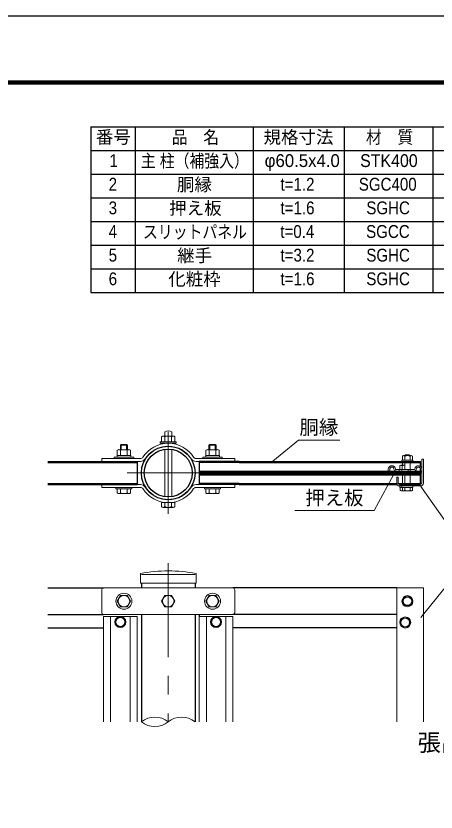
# Model space of a CAD drawing. Units: millimetres, scale not verified. Extents: x -4200 to 4200, y -2970 to 2970.
# Drawn here: x 646 to 2069, y 276 to 2970 of the extents above; entities that cross this region are included whole.
import ezdxf
from ezdxf.enums import TextEntityAlignment as Align

# ---------------------------------------------------------------- set-up
doc = ezdxf.new("R2010")
doc.units = ezdxf.units.MM
doc.header["$LTSCALE"] = 10
doc.linetypes.add('USER1', pattern=[50.8, 31.75, -6.35, 6.35, -6.35])
for name, color, linetype, lineweight in [('0-0_D-TTL', 7, 'Continuous', 25), ('0-1_D-TTL-TXT', 7, 'Continuous', 25), ('0-2_D-STR1', 1, 'Continuous', 25), ('0-3_D-STR3', 3, 'Continuous', 13), ('0-4_D-BMK', 2, 'USER1', 13), ('0-5_D-STR-DIM', 7, 'Continuous', 13), ('0-6_0', 7, 'Continuous', 25), ('0-8_D-STR-TXT', 7, 'Continuous', 13), ('0-9_D-MTR-FRAM', 7, 'Continuous', 25)]:
    doc.layers.add(name, color=color, linetype=linetype, lineweight=lineweight)
doc.layers.add('0-A_D-MTR-TXT', color=7, linetype='Continuous')
doc.styles.add('ＭＳ ゴシック', font='')
doc.styles.add('ＭＳ Ｐゴシック', font='')
doc.styles.get('ＭＳ ゴシック').set_extended_font_data('MS Gothic')
doc.styles.get('ＭＳ Ｐゴシック').set_extended_font_data('MS PGothic')

msp = doc.modelspace()

# ---------------------------------------------------------------- linework, layer by layer
at = {"layer": '0-0_D-TTL', "color": 2}
msp.add_lwpolyline([(-4200, 2970), (4200, 2970), (4200, -2970), (-4200, -2970)], close=True, dxfattribs=at)
at = {"layer": '0-0_D-TTL'}
for points in [[(-3930, 2750), (3930, 2750), (3930, -2750), (-3930, -2750)], [(-3927.5, 2747.5), (3927.5, 2747.5), (3927.5, -2747.5), (-3927.5, -2747.5)], [(-3925, 2745), (3925, 2745), (3925, -2745), (-3925, -2745)], [(-3922.5, 2742.5), (3922.5, 2742.5), (3922.5, -2742.5), (-3922.5, -2742.5)], [(-3920, 2740), (3920, 2740), (3920, -2740), (-3920, -2740)]]:
    msp.add_lwpolyline(points, close=True, dxfattribs=at)
at = {"layer": '0-2_D-STR1'}
for p, q in [((753.98, 1462.44), (1056.9, 1462.44)), ((753.98, 1458.84), (1056.9, 1458.84)), ((1056.9, 1462.44), (1056.9, 1384.44)), ((1401.59, 1462.44), (1266.9, 1462.44)), ((1266.9, 1462.44), (1266.9, 1384.44)), ((1401.59, 1458.84), (1266.9, 1458.84)), ((1401.59, 1462.44), (2016.3, 1462.44)), ((1401.59, 1458.84), (2016.3, 1458.84)), ((2016.3, 1445.64), (2016.3, 1462.44)), ((1266.9, 1430.04), (2016.3, 1430.04)), ((2016.3, 1384.44), (2016.3, 1436.04)), ((2016.3, 1430.04), (2016.3, 1426.44)), ((1266.9, 1426.44), (2016.3, 1426.44)), ((1266.9, 1420.44), (2016.3, 1420.44)), ((753.98, 1388.04), (1056.9, 1388.04)), ((753.98, 1384.44), (1056.9, 1384.44)), ((1401.59, 1388.04), (1266.9, 1388.04)), ((1401.59, 1384.44), (1266.9, 1384.44)), ((1401.59, 1388.04), (1935.98, 1388.04)), ((1401.59, 1384.44), (1937.19, 1384.44)), ((1940.86, 1388.04), (2016.3, 1388.04)), ((1941.3, 1386.92), (1941.3, 1388.04)), ((1945.5, 1384.44), (2016.3, 1384.44)), ((753.98, 1034.58), (942.9, 1034.58)), ((1071.15, 1050.2), (1071.15, 1034.58)), ((1252.65, 1050.2), (1252.65, 1034.58)), ((1935.9, 1034.58), (1380.9, 1034.58)), ((753.98, 944.58), (942.9, 944.58)), ((1071.15, 944.58), (1071.15, 581.4)), ((1252.65, 944.58), (1252.65, 581.4)), ((1266.9, 944.58), (1266.9, 937.83)), ((1935.9, 944.58), (1380.9, 944.58)), ((753.98, 899.58), (942.9, 899.58)), ((1935.9, 899.58), (1380.9, 899.58))]:
    msp.add_line(p, q, dxfattribs=at)
msp.add_lwpolyline([(1266.9, 1416.84), (2016.3, 1416.84), (2016.3, 1420.44)], dxfattribs=at)
for radius in [90.75, 81.15]:
    msp.add_circle((1161.9, 1423.44), radius, dxfattribs=at)
at = {"layer": '0-3_D-STR3'}
for p, q in [((1149.9, 1563.09), (1149.9, 1548.09)), ((1173.9, 1563.09), (1173.9, 1548.09)), ((1139.4, 1528.59), (1139.4, 1545.99)), ((1144.57, 1548.09), (1179.21, 1548.09)), ((1149.9, 1548.09), (1173.9, 1548.09)), ((1150.65, 1528.59), (1150.65, 1545.99)), ((1173.15, 1528.59), (1173.15, 1545.99)), ((1184.4, 1528.59), (1184.4, 1545.99)), ((999.9, 1517.04), (1002.9, 1520.04)), ((999.9, 1517.04), (999.9, 1502.34)), ((999.9, 1517.04), (1023.9, 1517.04)), ((1020.9, 1520.04), (1002.9, 1520.04)), ((1002.9, 1517.34), (1002.9, 1520.04)), ((1002.9, 1520.04), (1020.9, 1520.04)), ((1002.9, 1502.34), (1002.9, 1520.04)), ((1023.9, 1517.04), (1020.9, 1520.04)), ((1020.9, 1517.34), (1020.9, 1520.04)), ((1020.9, 1502.34), (1020.9, 1520.04)), ((1023.9, 1517.04), (1023.9, 1502.34)), ((1134.9, 1523.79), (1188.9, 1523.79)), ((1185, 1528.59), (1138.8, 1528.59)), ((1139.4, 1528.59), (1184.4, 1528.59)), ((1188.9, 1528.59), (1188.9, 1523.79)), ((1299.9, 1517.04), (1302.9, 1520.04)), ((1299.9, 1517.04), (1299.9, 1502.34)), ((1299.9, 1517.04), (1323.9, 1517.04)), ((1320.9, 1520.04), (1302.9, 1520.04)), ((1302.9, 1517.34), (1302.9, 1520.04)), ((1302.9, 1520.04), (1320.9, 1520.04)), ((1302.9, 1502.34), (1302.9, 1520.04)), ((1323.9, 1517.04), (1320.9, 1520.04)), ((1320.9, 1517.34), (1320.9, 1520.04)), ((1320.9, 1502.34), (1320.9, 1520.04)), ((1323.9, 1517.04), (1323.9, 1502.34)), ((988.8, 1482.84), (1035, 1482.84)), ((988.8, 1476.84), (988.8, 1482.84)), ((989.4, 1482.84), (989.4, 1500.24)), ((1034.4, 1482.84), (989.4, 1482.84)), ((1029.24, 1502.34), (994.6, 1502.34)), ((1000.65, 1482.84), (1000.65, 1500.24)), ((1023.15, 1482.84), (1023.15, 1500.24)), ((1034.4, 1482.84), (1034.4, 1500.24)), ((1035, 1476.84), (1035, 1482.84)), ((1149.9, 1503.7), (1149.9, 1343.19)), ((1173.9, 1503.7), (1173.9, 1343.19)), ((1335, 1482.84), (1288.8, 1482.84)), ((1288.8, 1476.84), (1288.8, 1482.84)), ((1289.4, 1482.84), (1289.4, 1500.24)), ((1289.4, 1482.84), (1334.4, 1482.84)), ((1294.57, 1502.34), (1329.21, 1502.34)), ((1300.65, 1482.84), (1300.65, 1500.24)), ((1323.15, 1482.84), (1323.15, 1500.24)), ((1334.4, 1482.84), (1334.4, 1500.24)), ((1335, 1476.84), (1335, 1482.84)), ((1958.91, 1482.24), (1984.89, 1482.24)), ((1963.1, 1482.24), (1965.5, 1484.64)), ((1965.5, 1482.24), (1965.5, 1484.64)), ((1965.5, 1484.64), (1978.31, 1484.64)), ((1978.31, 1482.24), (1978.31, 1484.64)), ((1980.71, 1482.24), (1978.31, 1484.64)), ((1067.79, 1472.04), (936.9, 1472.04)), ((936.9, 1462.44), (936.9, 1472.04)), ((1067.79, 1462.44), (936.9, 1462.44)), ((978.9, 1476.84), (1044.9, 1476.84)), ((978.9, 1472.04), (978.9, 1476.84)), ((978.9, 1472.04), (978.9, 1476.84)), ((978.9, 1472.04), (1044.9, 1472.04)), ((1044.9, 1472.04), (1044.9, 1476.84)), ((1044.9, 1472.04), (1044.9, 1476.84)), ((1256.02, 1472.04), (1386.9, 1472.04)), ((1256.02, 1462.44), (1386.9, 1462.44)), ((1344.9, 1476.84), (1278.9, 1476.84)), ((1278.9, 1472.04), (1278.9, 1476.84)), ((1278.9, 1472.04), (1278.9, 1476.84)), ((1344.9, 1472.04), (1278.9, 1472.04)), ((1344.9, 1472.04), (1344.9, 1476.84)), ((1344.9, 1472.04), (1344.9, 1476.84)), ((1386.9, 1462.44), (1386.9, 1472.04)), ((1953.15, 1467.24), (1990.65, 1467.24)), ((1953.15, 1462.44), (1953.15, 1467.24)), ((1953.15, 1462.44), (1990.65, 1462.44)), ((1954.65, 1479.79), (1954.65, 1467.24)), ((1954.65, 1467.24), (1989.15, 1467.24)), ((1955.4, 1449.84), (1955.4, 1458.84)), ((1962.9, 1434.84), (1962.9, 1458.84)), ((1963.17, 1479.79), (1963.17, 1467.24)), ((1980.64, 1479.79), (1980.64, 1467.24)), ((1980.9, 1434.84), (1980.9, 1458.84)), ((1989.15, 1479.79), (1989.15, 1467.24)), ((1990.65, 1462.44), (1990.65, 1467.24)), ((2021.1, 1390.44), (2021.1, 1469.64)), ((2021.1, 1469.64), (2025.9, 1469.64)), ((2025.9, 1389.24), (2025.9, 1469.64)), ((1907.1, 1436.04), (1907.1, 1430.04)), ((1911.9, 1430.04), (1907.1, 1430.04)), ((1911.9, 1436.04), (1911.9, 1430.04)), ((1932.3, 1434.84), (1994.75, 1434.84)), ((1932.3, 1430.04), (1994.75, 1430.04)), ((1944.15, 1434.84), (1962.9, 1434.84)), ((1944.15, 1430.04), (1944.15, 1434.84)), ((1944.15, 1430.04), (1981.65, 1430.04)), ((1945.65, 1447.39), (1945.65, 1434.84)), ((1945.65, 1434.84), (1962.9, 1434.84)), ((1949.91, 1449.84), (1962.9, 1449.84)), ((1953, 1434.84), (1953, 1430.04)), ((1954.17, 1447.39), (1954.17, 1434.84)), ((1974, 1434.84), (1974, 1430.04)), ((1981.65, 1434.84), (1980.9, 1434.84)), ((1981.65, 1430.04), (1981.65, 1434.84)), ((2016.3, 1436.04), (2016.3, 1430.04)), ((2016.3, 1430.04), (2021.1, 1430.04)), ((2021.1, 1436.04), (2021.1, 1430.04)), ((1935.9, 1389.24), (1935.9, 1409.64)), ((1940.7, 1409.64), (1935.9, 1409.64)), ((1940.7, 1389.24), (1940.7, 1409.64)), ((1955.4, 1424.04), (1955.4, 1426.44)), ((1955.4, 1420.44), (1955.4, 1422.84)), ((1955.4, 1388.04), (1955.4, 1416.84)), ((1962.9, 1424.04), (1962.9, 1426.44)), ((1962.9, 1420.44), (1962.9, 1422.84)), ((1962.9, 1388.04), (1962.9, 1416.84)), ((1980.9, 1424.04), (1980.9, 1426.44)), ((1980.9, 1420.44), (1980.9, 1422.84)), ((1980.9, 1388.04), (1980.9, 1416.84)), ((1067.79, 1384.44), (936.9, 1384.44)), ((936.9, 1384.44), (936.9, 1374.84)), ((1067.79, 1374.84), (936.9, 1374.84)), ((984.9, 1374.84), (984.9, 1370.04)), ((1256.02, 1384.44), (1386.9, 1384.44)), ((1256.02, 1374.84), (1386.9, 1374.84)), ((1284.9, 1374.84), (1284.9, 1370.04)), ((1386.9, 1384.44), (1386.9, 1374.84)), ((1945.5, 1384.44), (2015.1, 1384.44)), ((1945.5, 1379.64), (2016.3, 1379.64)), ((1945.65, 1379.64), (1983.15, 1379.64)), ((1945.65, 1374.84), (1945.65, 1379.64)), ((1945.65, 1374.84), (1983.15, 1374.84)), ((1947.15, 1379.64), (1981.65, 1379.64)), ((1947.15, 1374.84), (1981.65, 1374.84)), ((1947.15, 1365.3), (1947.15, 1374.84)), ((1953.15, 1379.64), (1990.65, 1379.64)), ((1953.15, 1374.84), (1953.15, 1379.64)), ((1953.15, 1374.84), (1990.65, 1374.84)), ((1954.65, 1379.64), (1989.15, 1379.64)), ((1954.65, 1374.84), (1989.15, 1374.84)), ((1954.65, 1365.3), (1954.65, 1374.84)), ((1963.17, 1365.3), (1963.17, 1374.84)), ((1980.64, 1365.3), (1980.64, 1374.84)), ((1989.15, 1365.3), (1989.15, 1374.84)), ((1990.65, 1374.84), (1990.65, 1379.64)), ((984.9, 1370.04), (1038.9, 1370.04)), ((989.4, 1356.78), (989.4, 1370.04)), ((989.4, 1370.04), (1034.4, 1370.04)), ((995.02, 1353.54), (1028.79, 1353.54)), ((1000.63, 1356.78), (1000.63, 1370.04)), ((1023.18, 1356.78), (1023.18, 1370.04)), ((1034.4, 1356.78), (1034.4, 1370.04)), ((1284.9, 1370.04), (1338.9, 1370.04)), ((1289.4, 1356.78), (1289.4, 1370.04)), ((1289.4, 1370.04), (1334.4, 1370.04)), ((1295.02, 1353.54), (1328.79, 1353.54)), ((1300.63, 1356.78), (1300.63, 1370.04)), ((1323.18, 1356.78), (1323.18, 1370.04)), ((1334.4, 1356.78), (1334.4, 1370.04)), ((1951.41, 1362.84), (1977.39, 1362.84)), ((1958.91, 1362.84), (1984.89, 1362.84)), ((1139.4, 1309.83), (1139.4, 1323.09)), ((1139.4, 1323.09), (1184.4, 1323.09)), ((1150.63, 1309.83), (1150.63, 1323.09)), ((1173.18, 1309.83), (1173.18, 1323.09)), ((1184.4, 1309.83), (1184.4, 1323.09)), ((1145.02, 1306.59), (1178.79, 1306.59)), ((1067.55, 1050.2), (1067.55, 1082.84)), ((1071.15, 1079.58), (1252.65, 1079.58)), ((1256.25, 1050.2), (1256.25, 1082.84)), ((936.9, 1028.58), (936.9, 950.58)), ((942.9, 1034.58), (1380.9, 1034.58)), ((1067.55, 1050.2), (1256.25, 1050.2)), ((1386.9, 1028.58), (1386.9, 950.58)), ((2016.9, 1034.58), (1935.9, 1034.58)), ((942.9, 944.58), (1380.9, 944.58)), ((1056.9, 937.83), (942.9, 937.83)), ((942.9, 937.83), (942.9, 581.4)), ((966.9, 937.83), (966.9, 581.4)), ((1032.9, 937.83), (1032.9, 581.4)), ((1056.9, 937.83), (1056.9, 581.4)), ((1266.9, 937.83), (1380.9, 937.83)), ((1266.9, 937.83), (1266.9, 581.4)), ((1266.9, 581.4), (1266.9, 937.83)), ((1266.9, 937.83), (1380.9, 937.83)), ((1290.9, 937.83), (1290.9, 581.4)), ((1290.9, 581.4), (1290.9, 937.83)), ((1356.9, 937.83), (1356.9, 581.4)), ((1356.9, 581.4), (1356.9, 937.83)), ((1380.9, 937.83), (1380.9, 581.4)), ((1380.9, 581.4), (1380.9, 937.83))]:
    msp.add_line(p, q, dxfattribs=at)
for points in [[(1188.9, 1528.59), (1134.9, 1528.59), (1134.9, 1523.79)], [(984.9, 1374.84), (1038.9, 1374.84), (1038.9, 1370.04)], [(1284.9, 1374.84), (1338.9, 1374.84), (1338.9, 1370.04)], [(1935.9, 581.4), (1935.9, 1034.58), (2025.9, 1034.58), (2025.9, 581.4)]]:
    msp.add_lwpolyline(points, dxfattribs=at)
for points in [[(1034.4, 989.58), (1023.18, 1009.08), (1000.63, 1009.08), (989.4, 989.58), (1000.63, 970.08), (1023.18, 970.08)], [(1184.4, 989.58), (1173.18, 1009.08), (1150.63, 1009.08), (1139.4, 989.58), (1150.63, 970.08), (1173.18, 970.08)], [(1334.4, 989.58), (1323.18, 1009.08), (1300.63, 1009.08), (1289.4, 989.58), (1300.63, 970.08), (1323.18, 970.08)], [(1989.22, 989.58), (1980.56, 1004.58), (1963.24, 1004.58), (1954.58, 989.58), (1963.24, 974.58), (1980.56, 974.58)], [(1017.22, 919.08), (1008.56, 934.08), (991.24, 934.08), (982.58, 919.08), (991.24, 904.08), (1008.56, 904.08)], [(1306.58, 919.08), (1315.24, 934.08), (1332.56, 934.08), (1341.22, 919.08), (1332.56, 904.08), (1315.24, 904.08)], [(1981.72, 917.58), (1973.06, 932.58), (1955.74, 932.58), (1947.08, 917.58), (1955.74, 902.58), (1973.06, 902.58)]]:
    msp.add_lwpolyline(points, close=True, dxfattribs=at)
for centre, radius in [((1011.9, 989.58), 27), ((1011.9, 989.58), 19.5), ((1161.9, 989.58), 19.5), ((1311.9, 989.58), 27), ((1311.9, 989.58), 19.5), ((1971.9, 989.58), 18.75), ((1971.9, 989.58), 15), ((999.9, 919.08), 18.75), ((999.9, 919.08), 15), ((1323.9, 919.08), 18.75), ((1323.9, 919.08), 15), ((1964.4, 917.58), 18.75), ((1964.4, 917.58), 15)]:
    msp.add_circle(centre, radius, dxfattribs=at)
for centre, radius, start, end in [((1161.9, 1540.59), 25.5, 61.92751, 118.07249), ((1145.03, 1539.56), 8.55, 48.83491, 131.16509), ((1161.9, 1516.91), 31.18, 68.85295, 111.14705), ((1178.78, 1539.55), 8.55, 48.86505, 131.13495), ((1161.9, 1421.94), 101.85, 90, 147.61089), ((1161.9, 1421.94), 92.25, 90, 147.61089), ((1161.9, 1421.94), 101.85, 32.38911, 90), ((1161.9, 1421.94), 92.25, 32.38911, 90), ((995.03, 1493.8), 8.55, 48.86505, 131.13495), ((1011.9, 1471.16), 31.18, 68.85295, 111.14705), ((1028.78, 1493.81), 8.55, 48.83491, 131.16509), ((1295.03, 1493.81), 8.55, 48.83491, 131.16509), ((1311.9, 1471.16), 31.18, 68.85295, 111.14705), ((1328.78, 1493.8), 8.55, 48.86505, 131.13495), ((1958.91, 1477.33), 4.92, 30, 150), ((1971.9, 1465.51), 16.73, 58.543, 121.457), ((1984.89, 1477.33), 4.92, 30, 150), ((1067.79, 1481.64), 9.6, 270, 327.61089), ((1067.79, 1481.64), 19.2, 270, 327.61089), ((1256.02, 1481.64), 19.2, 212.38911, 270), ((1256.02, 1481.64), 9.6, 212.38911, 270), ((1919.1, 1436.04), 12, 0, 180), ((1919.1, 1436.04), 7.2, 0, 180), ((1932.3, 1436.04), 6, 180, 270), ((1932.3, 1436.04), 1.2, 180, 270), ((1949.91, 1444.93), 4.92, 30, 150), ((1962.9, 1433.11), 16.73, 90, 121.457), ((1994.75, 1437.24), 2.4, 270, 355.21981), ((1994.75, 1437.24), 7.2, 270, 355.21981), ((2009.1, 1436.04), 12, 0, 175.21981), ((2009.1, 1436.04), 7.2, 0, 175.21981), ((1067.79, 1365.24), 19.2, 32.38911, 90), ((1067.79, 1365.24), 9.6, 32.38911, 90), ((1161.9, 1424.94), 92.25, 212.38911, 270), ((1161.9, 1424.94), 92.25, 270, 327.61089), ((1256.02, 1365.24), 19.2, 90, 147.61089), ((1256.02, 1365.24), 9.6, 90, 147.61089), ((1945.5, 1389.24), 9.6, 180, 270), ((1945.5, 1389.24), 4.8, 180, 270), ((2015.1, 1390.44), 6, 270, 0), ((2016.3, 1389.24), 9.6, 270, 0), ((995.02, 1360.02), 6.48, 210, 330), ((1011.9, 1374.78), 21.24, 237.93138, 302.06862), ((1028.79, 1360.02), 6.48, 210, 330), ((1161.9, 1424.94), 101.85, 212.38911, 270), ((1161.9, 1424.94), 101.85, 270, 327.61089), ((1295.02, 1360.02), 6.48, 210, 330), ((1311.9, 1374.78), 21.24, 237.93138, 302.06862), ((1328.79, 1360.02), 6.48, 210, 330), ((1951.41, 1367.76), 4.92, 210, 319.68446), ((1958.91, 1367.76), 4.92, 210, 330), ((1971.9, 1379.58), 16.73, 238.543, 301.457), ((1984.89, 1367.76), 4.92, 210, 330), ((1145.02, 1313.07), 6.48, 210, 330), ((1161.9, 1327.83), 21.24, 237.93138, 302.06862), ((1178.79, 1313.07), 6.48, 210, 330), ((1161.9, 612.2), 480, 78.66399, 101.33601), ((942.9, 1028.58), 6, 90, 180), ((1380.9, 1028.58), 6, 0, 90), ((942.9, 950.58), 6, 180, 270), ((1380.9, 950.58), 6, 270, 0)]:
    msp.add_arc(centre, radius, start, end, dxfattribs=at)
at = {"layer": '0-4_D-BMK'}
for p, q in [((1161.9, 1562.2), (1161.9, 1284.69)), ((1023.15, 1423.44), (1300.66, 1423.44)), ((1161.9, 1118.02), (1161.9, 581.4))]:
    msp.add_line(p, q, dxfattribs=at)
at = {"layer": '0-5_D-STR-DIM'}
for centre, start, end in [((1116.53, 525.42), 50.97549, 129.02451), ((1207.28, 525.42), 50.97549, 129.02451), ((1116.53, 637.39), 230.97549, 309.02451)]:
    msp.add_arc(centre, 72.06, start, end, dxfattribs=at)
at = {"layer": '0-6_0'}
for p, q in [((2016.3, 1424.04), (1266.9, 1424.04)), ((2016.3, 1422.84), (1266.9, 1422.84))]:
    msp.add_line(p, q, dxfattribs=at)
msp.add_lwpolyline([(2016.3, 1422.84), (2016.3, 1424.04), (2016.3, 1422.84)], dxfattribs=at)
msp.add_circle((1971.9, 989.58), 15, dxfattribs=at)
msp.add_circle((1971.9, 989.58), 15, dxfattribs=at)
at = {"layer": '0-8_D-STR-TXT'}
for p, q in [((1602.91, 1534.04), (1516.23, 1463.7)), ((1602.91, 1534.04), (1743.34, 1534.04)), ((1859.21, 1296.48), (1932.9, 1431.61)), ((2104.13, 1255.08), (2016.85, 1378.01)), ((1591.14, 1296.48), (1859.21, 1296.48)), ((2104.13, 1042.03), (2016.95, 934.14))]:
    msp.add_line(p, q, dxfattribs=at)
at = {"layer": '0-9_D-MTR-FRAM'}
for p, q in [((899.7, 2594.15), (3358.11, 2594.15)), ((899.7, 2594.15), (899.7, 2034.15)), ((1049.7, 2594.15), (1049.7, 2034.15)), ((1449.7, 2594.15), (1449.7, 2034.15)), ((1758.11, 2594.15), (1758.11, 2034.15)), ((2058.11, 2594.15), (2058.11, 2034.15)), ((899.7, 2514.15), (3358.11, 2514.15)), ((899.7, 2434.15), (3358.11, 2434.15)), ((899.7, 2354.15), (3358.11, 2354.15)), ((899.7, 2274.15), (3358.11, 2274.15)), ((899.7, 2194.15), (3358.11, 2194.15)), ((899.7, 2114.15), (3358.11, 2114.15)), ((899.7, 2034.15), (3358.11, 2034.15))]:
    msp.add_line(p, q, dxfattribs=at)

# ---------------------------------------------------------------- texts
at = {"layer": '0-1_D-TTL-TXT', "style": 'ＭＳ ゴシック'}
msp.add_text('張出部上段取付詳細', height=57.7, dxfattribs=at).set_placement((2006.35, 464.9), align=Align.BOTTOM_LEFT)
at = {"layer": '0-8_D-STR-TXT', "style": 'ＭＳ ゴシック'}
for s, p in [('胴縁', (1606.44, 1539.81)), ('押え板', (1626.3, 1301.1))]:
    msp.add_text(s, height=48.09, dxfattribs=at).set_placement(p, align=Align.BOTTOM_LEFT)
at = {"layer": '0-A_D-MTR-TXT', "style": 'ＭＳ Ｐゴシック'}
for s, height, p in [('番号', 43.4, (916.9, 2525.46)), ('規格寸法', 43.4, (1484.63, 2525.14)), ('φ60.5x4.0', 43.38, (1488.29, 2445.7)), ('胴縁', 43.4, (1191.18, 2364.8)), ('押え板', 43.38, (1165.2, 2284.9)), ('継手', 43.4, (1192.24, 2124.66)), ('化粧枠', 43.4, (1162, 2044.9))]:
    msp.add_text(s, height=height, dxfattribs=at).set_placement(p, align=Align.BOTTOM_LEFT)
for s, height, width, p in [('品\u3000名', 43.4, 0.9, (1174.04, 2524.9)), ('材\u3000質', 43.4, 0.9, (1831.55, 2525.34)), ('主 柱（補強入）', 43.38, 0.85, (1069.42, 2444.9)), ('1', 43.4, 0.9, (962.56, 2445.7)), ('STK400', 43.38, 0.95, (1811.77, 2445.7)), ('2', 43.4, 0.9, (960.16, 2365.8)), ('t=1.2', 43.4, 0.9, (1542.01, 2365.7)), ('SGC400', 43.38, 0.9, (1807.23, 2365.7)), ('3', 43.4, 0.9, (960.16, 2285.8)), ('t=1.6', 43.4, 0.9, (1542.13, 2285.7)), ('SGHC', 43.4, 0.9, (1832.69, 2285.8)), ('スリットパネル', 43.38, 0.85, (1076.44, 2204.56)), ('4', 43.4, 0.9, (960.04, 2205.8)), ('t=0.4', 43.4, 0.9, (1541.43, 2205.7)), ('SGCC', 43.38, 0.9, (1831.99, 2205.8)), ('5', 43.4, 0.9, (960.16, 2125.8)), ('t=3.2', 43.4, 0.9, (1542.01, 2125.8)), ('SGHC', 43.4, 0.9, (1832.69, 2125.8)), ('6', 43.4, 0.9, (960.16, 2045.8)), ('t=1.6', 43.4, 0.9, (1542.13, 2045.7)), ('SGHC', 43.4, 0.9, (1832.69, 2045.8))]:
    msp.add_text(s, height=height, dxfattribs=dict(at, width=width)).set_placement(p, align=Align.BOTTOM_LEFT)

doc.saveas('drawing.dxf')
